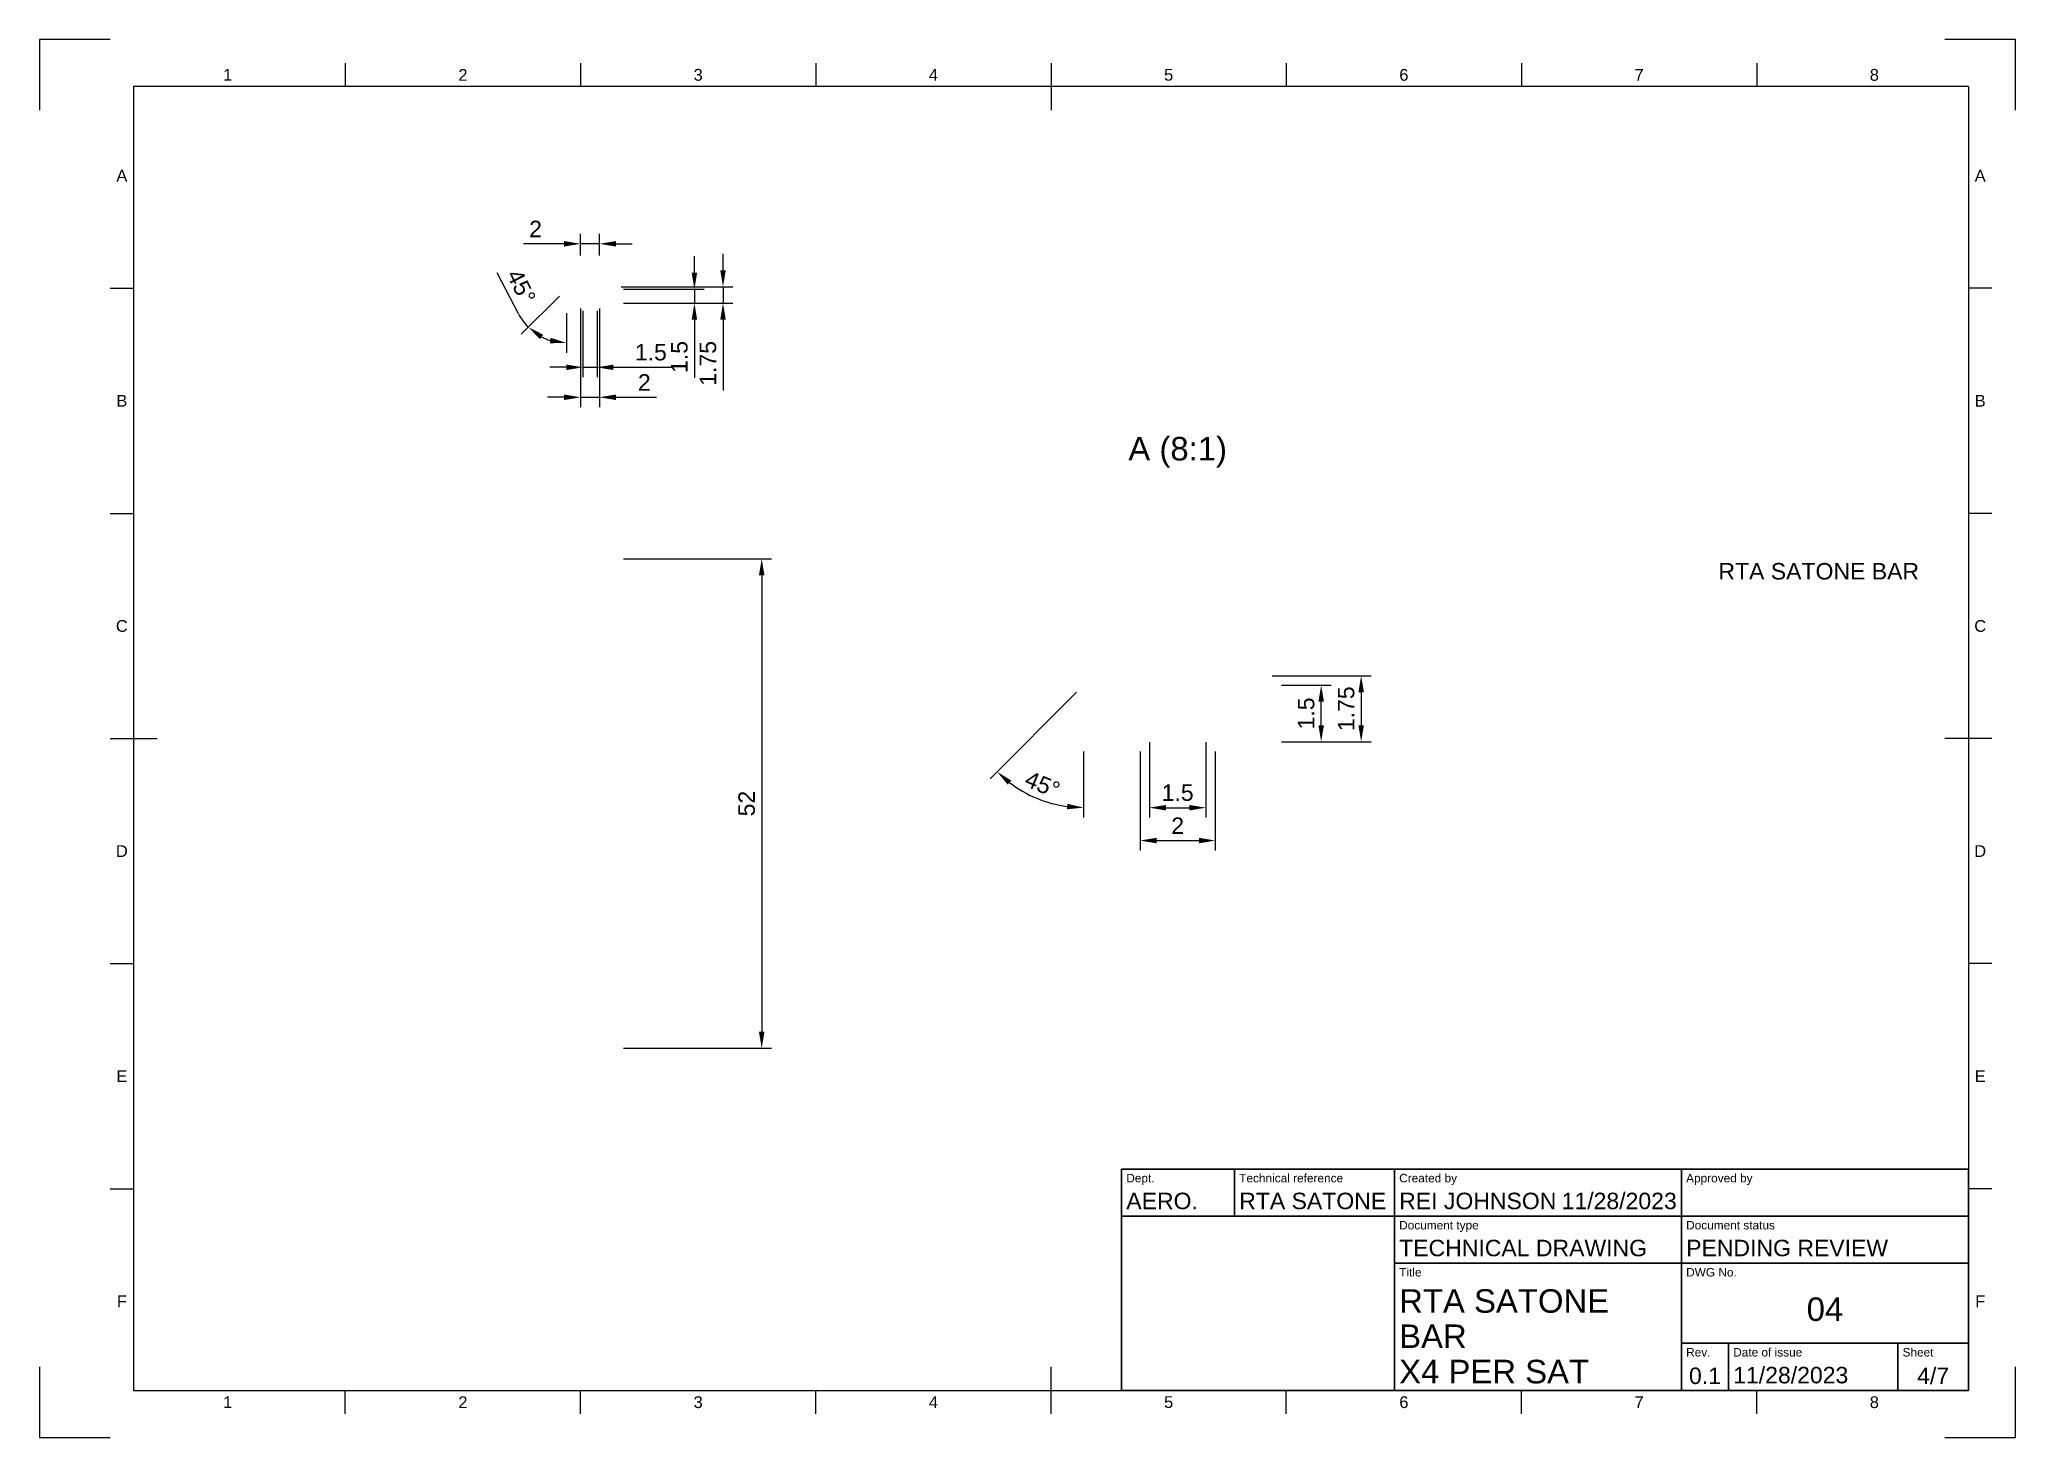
# Paper-space layout 'Sheet1' of a CAD drawing. Header units: millimetres. Extents: x 0 to 420, y 0 to 297.
import ezdxf
from ezdxf.enums import TextEntityAlignment as Align

# ---------------------------------------------------------------- set-up
doc = ezdxf.new("R2010")
doc.units = ezdxf.units.MM
doc.header["$LTSCALE"] = 0.75
for name, color, linetype, lineweight in [('BORDER', 7, 'Continuous', 25), ('FD_Dimensions', 7, 'Continuous', 25), ('Notes', 7, 'Continuous', 25), ('TITLEBLOCK', 7, 'Continuous', 35), ('View Labels', 7, 'Continuous', 25)]:
    doc.layers.add(name, color=color, linetype=linetype, lineweight=lineweight)
doc.styles.add('FusionTitle', font='arial.ttf')
doc.styles.get("Standard").update_dxf_attribs({"font": 'arial.ttf'})
doc.dimstyles.new('Dim-ISO-25', dxfattribs={"dimtxt": 3.5, "dimasz": 3.5, "dimexe": 2.1, "dimexo": 2.1, "dimgap": 1.4, "dimtad": 1, "dimzin": 12, "dimdsep": 46, "dimtxsty": 'Standard', "dimcen": 0, "dimazin": 3, "dimtp": 0.1, "dimtm": 0.1, "dimtfac": 0.714286, "dimtmove": 0, "dimatfit": 3, "dimfxl": 1, "dimtzin": 12, "dimarcsym": 0})

# ---------------------------------------------------------------- blocks, each defined once
blk = doc.blocks.new('ISO_A3_SHEET')
at = {"layer": 'BORDER'}
for p, q in [((65, 292), (65, 287)), ((115, 292), (115, 287)), ((165, 292), (165, 287)), ((215, 292), (215, 282)), ((265, 292), (265, 287)), ((315, 292), (315, 287)), ((365, 292), (365, 287)), ((410, 287), (20, 287)), ((20, 287), (20, 10)), ((410, 287), (410, 10)), ((15, 244.16666), (20, 244.16666)), ((415, 244.16666), (410, 244.16666)), ((15, 196.33333), (20, 196.33333)), ((415, 196.33333), (410, 196.33333)), ((15, 148.5), (25, 148.5)), ((415, 148.5), (405, 148.5)), ((15, 100.66667), (20, 100.66667)), ((415, 100.66667), (410, 100.66667)), ((15, 52.83334), (20, 52.83334)), ((415, 52.83334), (410, 52.83334)), ((215, 5), (215, 15)), ((20, 10), (410, 10)), ((65, 5), (65, 10)), ((115, 5), (115, 10)), ((165, 5), (165, 10)), ((265, 5), (265, 10)), ((315, 5), (315, 10)), ((365, 5), (365, 10))]:
    blk.add_line(p, q, dxfattribs=at)
at = {"layer": 'Defpoints'}
for p, q in [((15, 297), (0, 297)), ((0, 297), (0, 282)), ((420, 297), (405, 297)), ((420, 282), (420, 297)), ((0, 15), (0, 0)), ((420, 0), (420, 15)), ((0, 0), (15, 0)), ((405, 0), (420, 0))]:
    blk.add_line(p, q, dxfattribs=at)
at = {"layer": 'BORDER', "style": 'FusionTitle'}
for s, p in [('1', (40, 289.5)), ('2', (90, 289.5)), ('3', (140, 289.5)), ('4', (190, 289.5)), ('5', (240, 289.5)), ('6', (290, 289.5)), ('7', (340, 289.5)), ('8', (390, 289.5)), ('A', (17.5, 268.08333)), ('A', (412.5, 268.08333)), ('B', (17.5, 220.25)), ('B', (412.5, 220.25)), ('C', (17.5, 172.41667)), ('C', (412.5, 172.41667)), ('D', (17.5, 124.58334)), ('D', (412.5, 124.58334)), ('E', (17.5, 76.75001)), ('E', (412.5, 76.75001)), ('F', (17.5, 28.91668)), ('F', (412.5, 28.91668)), ('1', (40, 7.5)), ('2', (90, 7.5)), ('3', (140, 7.5)), ('4', (190, 7.5)), ('5', (240, 7.5)), ('6', (290, 7.5)), ('7', (340, 7.5)), ('8', (390, 7.5))]:
    blk.add_text(s, height=2.5, dxfattribs=at).set_placement(p, align=Align.MIDDLE)
blk = doc.blocks.new('ISO_TITLEBLOCK')
at = {"layer": 'TITLEBLOCK'}
for p, q in [((0, 47), (-180, 47)), ((-180, 47), (-180, 0)), ((-156, 37), (-156, 47)), ((-122, 0), (-122, 47)), ((-61, 0), (-61, 47)), ((0, 0), (0, 47)), ((-180, 37), (0, 37)), ((-122, 27), (0, 27)), ((-61, 10), (0, 10)), ((-51, 0), (-51, 10)), ((-15, 0), (-15, 10)), ((-180, 0), (0, 0))]:
    blk.add_line(p, q, dxfattribs=at)
at = {"layer": 'TITLEBLOCK', "style": 'FusionTitle'}
for s, p in [('Dept.', (-179, 46)), ('Technical reference', (-155, 46)), ('Created by', (-121, 46)), ('Approved by', (-60, 46)), ('Document type', (-121, 36)), ('Document status', (-60, 36)), ('Title', (-121, 26)), ('DWG No.', (-60, 26)), ('Rev.', (-60, 9)), ('Date of issue', (-50, 9)), ('Sheet', (-14, 9))]:
    blk.add_text(s, height=1.8, dxfattribs=at).set_placement(p, align=Align.TOP_LEFT)
for tag, height, p in [('DEPT', 3.5, (-179, 42)), ('TECHNICAL_REFERENCE', 3.5, (-155, 42)), ('CREATED_BY', 3.5, (-121, 42)), ('APPROVED_BY', 3.5, (-60, 42)), ('DOCUMENT_TYPE', 3.5, (-121, 32)), ('DOCUMENT_STATUS', 3.5, (-60, 32)), ('TITLE_1', 5, (-121, 21.5)), ('TITLE_2', 5, (-121, 14)), ('TITLE_3', 5, (-121, 6.5)), ('DATE_OF_ISSUE', 3.5, (-50, 5))]:
    blk.add_attdef(tag, text='', height=height, dxfattribs=at).set_placement(p, align=Align.TOP_LEFT)
for tag, p in [('CREATED_DATE', (-62, 42)), ('APPROVED_DATE', (-0.99, 42))]:
    blk.add_attdef(tag, text='', height=3.5, dxfattribs=at).set_placement(p, align=Align.TOP_RIGHT)
for tag, height, p in [('DRAWING_NUMBER', 5, (-30.5, 19.75)), ('REV', 3.5, (-56, 4.85)), ('SHEET', 3.5, (-7.5, 4.85))]:
    blk.add_attdef(tag, text='', height=height, dxfattribs=at).set_placement(p, align=Align.TOP_CENTER)
blk = doc.blocks.new('*D23')
at = {"layer": 'Defpoints', "color": 0, "transparency": 16777216}
for p in [(122, 186.68), (122, 82.68), (153.5, 82.68)]:
    blk.add_point(p, dxfattribs=at)
at = {"layer": 'FD_Dimensions', "color": 0, "lineweight": -2, "transparency": 16777216}
for p, q in [((124.1, 186.68), (155.6, 186.68)), ((153.5, 183.18), (153.5, 86.18)), ((124.1, 82.68), (155.6, 82.68))]:
    blk.add_line(p, q, dxfattribs=at)
at = {"layer": 'FD_Dimensions', "color": 0, "transparency": 16777216}
for points in [[(152.92, 183.18), (154.09, 183.18), (153.5, 186.68)], [(152.92, 86.18), (154.09, 86.18), (153.5, 82.68)]]:
    blk.add_solid(points, dxfattribs=at)
at = {"layer": 'FD_Dimensions', "color": 0, "transparency": 16777216, "insert": (150.32, 134.68), "char_height": 3.5, "attachment_point": 5, "rotation": 90}
blk.add_mtext('52', dxfattribs=at)
blk = doc.blocks.new('*D24')
at = {"layer": 'Defpoints', "color": 0, "transparency": 16777216}
for p in [(121.5, 244.49), (122, 240.99), (145.28, 240.99)]:
    blk.add_point(p, dxfattribs=at)
at = {"layer": 'FD_Dimensions', "color": 0, "lineweight": -2, "transparency": 16777216}
for p, q in [((145.28, 247.99), (145.28, 251.49)), ((123.6, 244.49), (147.38, 244.49)), ((145.28, 244.49), (145.28, 240.99)), ((124.1, 240.99), (147.38, 240.99)), ((145.28, 237.49), (145.28, 222.41))]:
    blk.add_line(p, q, dxfattribs=at)
at = {"layer": 'FD_Dimensions', "color": 0, "transparency": 16777216}
for points in [[(144.7, 247.99), (145.87, 247.99), (145.28, 244.49)], [(144.7, 237.49), (145.87, 237.49), (145.28, 240.99)]]:
    blk.add_solid(points, dxfattribs=at)
at = {"layer": 'FD_Dimensions', "color": 0, "transparency": 16777216, "insert": (142.1, 228.2), "char_height": 3.5, "attachment_point": 5, "rotation": 90}
blk.add_mtext('1.75', dxfattribs=at)
blk = doc.blocks.new('*D25')
at = {"layer": 'Defpoints', "color": 0, "transparency": 16777216}
for p in [(122, 243.99), (122, 240.99), (139.2, 240.99)]:
    blk.add_point(p, dxfattribs=at)
at = {"layer": 'FD_Dimensions', "color": 0, "lineweight": -2, "transparency": 16777216}
for p, q in [((139.2, 247.49), (139.2, 250.99)), ((124.1, 243.99), (141.3, 243.99)), ((139.2, 243.99), (139.2, 240.99)), ((124.1, 240.99), (141.3, 240.99)), ((139.2, 237.49), (139.2, 225.13))]:
    blk.add_line(p, q, dxfattribs=at)
at = {"layer": 'FD_Dimensions', "color": 0, "transparency": 16777216}
for points in [[(138.62, 247.49), (139.79, 247.49), (139.2, 243.99)], [(138.62, 237.49), (139.79, 237.49), (139.2, 240.99)]]:
    blk.add_solid(points, dxfattribs=at)
at = {"layer": 'FD_Dimensions', "color": 0, "transparency": 16777216, "insert": (136.02, 229.56), "char_height": 3.5, "attachment_point": 5, "rotation": 90}
blk.add_mtext('1.5', dxfattribs=at)
blk = doc.blocks.new('*D26')
at = {"layer": 'Defpoints', "color": 0, "transparency": 16777216}
for p in [(115, 241.99), (119, 241.99), (119, 220.99)]:
    blk.add_point(p, dxfattribs=at)
at = {"layer": 'FD_Dimensions', "color": 0, "lineweight": -2, "transparency": 16777216}
for p, q in [((115, 239.89), (115, 218.89)), ((119, 239.89), (119, 218.89)), ((111.5, 220.99), (108, 220.99)), ((115, 220.99), (119, 220.99)), ((122.5, 220.99), (131.12, 220.99))]:
    blk.add_line(p, q, dxfattribs=at)
at = {"layer": 'FD_Dimensions', "color": 0, "transparency": 16777216}
for points in [[(111.5, 221.58), (111.5, 220.41), (115, 220.99)], [(122.5, 221.58), (122.5, 220.41), (119, 220.99)]]:
    blk.add_solid(points, dxfattribs=at)
at = {"layer": 'FD_Dimensions', "color": 0, "transparency": 16777216, "insert": (128.56, 224.15), "char_height": 3.5, "attachment_point": 5}
blk.add_mtext('2', dxfattribs=at)
blk = doc.blocks.new('*D27')
at = {"layer": 'Defpoints', "color": 0, "transparency": 16777216}
for p in [(115.5, 241.49), (118.5, 241.49), (118.5, 227.36)]:
    blk.add_point(p, dxfattribs=at)
at = {"layer": 'FD_Dimensions', "color": 0, "lineweight": -2, "transparency": 16777216}
for p, q in [((115.5, 239.39), (115.5, 225.26)), ((118.5, 239.39), (118.5, 225.26)), ((112, 227.36), (108.5, 227.36)), ((115.5, 227.36), (118.5, 227.36)), ((122, 227.36), (134.37, 227.36))]:
    blk.add_line(p, q, dxfattribs=at)
at = {"layer": 'FD_Dimensions', "color": 0, "transparency": 16777216}
for points in [[(112, 227.94), (112, 226.78), (115.5, 227.36)], [(122, 227.94), (122, 226.78), (118.5, 227.36)]]:
    blk.add_solid(points, dxfattribs=at)
at = {"layer": 'FD_Dimensions', "color": 0, "transparency": 16777216, "insert": (129.94, 230.55), "char_height": 3.5, "attachment_point": 5}
blk.add_mtext('1.5', dxfattribs=at)
blk = doc.blocks.new('*D28')
at = {"layer": 'Defpoints', "color": 0, "transparency": 16777216}
for p in [(115, 253.6), (115, 248.99), (119, 248.99)]:
    blk.add_point(p, dxfattribs=at)
at = {"layer": 'FD_Dimensions', "color": 0, "lineweight": -2, "transparency": 16777216}
for p, q in [((111.5, 253.6), (102.88, 253.6)), ((115, 251.09), (115, 255.7)), ((119, 253.6), (115, 253.6)), ((119, 251.09), (119, 255.7)), ((122.5, 253.6), (126, 253.6))]:
    blk.add_line(p, q, dxfattribs=at)
at = {"layer": 'FD_Dimensions', "color": 0, "transparency": 16777216}
for points in [[(111.5, 254.18), (111.5, 253.02), (115, 253.6)], [(122.5, 254.18), (122.5, 253.02), (119, 253.6)]]:
    blk.add_solid(points, dxfattribs=at)
at = {"layer": 'FD_Dimensions', "color": 0, "transparency": 16777216, "insert": (105.44, 256.76), "char_height": 3.5, "attachment_point": 5}
blk.add_mtext('2', dxfattribs=at)
blk = doc.blocks.new('*D29')
at = {"layer": 'Defpoints', "color": 0, "transparency": 16777216}
for p in [(112, 243.99), (112, 243.99), (112.5, 244.49), (112, 240.99), (109.04, 232.92)]:
    blk.add_point(p, dxfattribs=at)
at = {"layer": 'FD_Dimensions', "color": 0, "lineweight": -2, "transparency": 16777216}
for p, q in [((101.83, 238.71), (97.31, 247.41)), ((110.52, 242.51), (102.41, 234.4)), ((112, 238.89), (112, 230.43))]:
    blk.add_line(p, q, dxfattribs=at)
for start, end in [(207.4435, 225), (242.5565, 252.4435)]:
    blk.add_arc((112, 243.99), 11.47, start, end, dxfattribs=at)
at = {"layer": 'FD_Dimensions', "color": 0, "transparency": 16777216}
for points in [[(106.37, 233.35), (107.06, 234.29), (103.89, 235.89)], [(108.63, 233.64), (108.46, 232.48), (112, 232.53)]]:
    blk.add_solid(points, dxfattribs=at)
at = {"layer": 'FD_Dimensions', "color": 0, "transparency": 16777216, "insert": (102.39, 244.53), "char_height": 3.5, "attachment_point": 5, "rotation": 297.4435}
blk.add_mtext('45°', dxfattribs=at)
blk = doc.blocks.new('*D32')
at = {"layer": 'Defpoints', "color": 0, "transparency": 16777216}
for p in [(261.92, 159.82), (272.42, 159.82), (261.92, 147.82)]:
    blk.add_point(p, dxfattribs=at)
at = {"layer": 'FD_Dimensions', "color": 0, "lineweight": -2, "transparency": 16777216}
for p, q in [((264.02, 159.82), (274.52, 159.82)), ((272.42, 151.32), (272.42, 156.32)), ((264.02, 147.82), (274.52, 147.82))]:
    blk.add_line(p, q, dxfattribs=at)
at = {"layer": 'FD_Dimensions', "color": 0, "transparency": 16777216}
for points in [[(271.84, 156.32), (273.01, 156.32), (272.42, 159.82)], [(271.84, 151.32), (273.01, 151.32), (272.42, 147.82)]]:
    blk.add_solid(points, dxfattribs=at)
at = {"layer": 'FD_Dimensions', "color": 0, "transparency": 16777216, "insert": (269.24, 153.82), "char_height": 3.5, "attachment_point": 5, "rotation": 90}
blk.add_mtext('1.5', dxfattribs=at)
blk = doc.blocks.new('*D33')
at = {"layer": 'Defpoints', "color": 0, "transparency": 16777216}
for p in [(259.92, 161.82), (261.92, 147.82), (280.92, 147.82)]:
    blk.add_point(p, dxfattribs=at)
at = {"layer": 'FD_Dimensions', "color": 0, "lineweight": -2, "transparency": 16777216}
for p, q in [((262.02, 161.82), (283.02, 161.82)), ((280.92, 158.32), (280.92, 151.32)), ((264.02, 147.82), (283.02, 147.82))]:
    blk.add_line(p, q, dxfattribs=at)
at = {"layer": 'FD_Dimensions', "color": 0, "transparency": 16777216}
for points in [[(280.34, 158.32), (281.51, 158.32), (280.92, 161.82)], [(280.34, 151.32), (281.51, 151.32), (280.92, 147.82)]]:
    blk.add_solid(points, dxfattribs=at)
at = {"layer": 'FD_Dimensions', "color": 0, "transparency": 16777216, "insert": (277.74, 154.82), "char_height": 3.5, "attachment_point": 5, "rotation": 90}
blk.add_mtext('1.75', dxfattribs=at)
blk = doc.blocks.new('*D35')
at = {"layer": 'Defpoints', "color": 0, "transparency": 16777216}
for p in [(235.92, 149.82), (247.92, 149.82), (247.92, 133.8)]:
    blk.add_point(p, dxfattribs=at)
at = {"layer": 'FD_Dimensions', "color": 0, "lineweight": -2, "transparency": 16777216}
for p, q in [((235.92, 147.72), (235.92, 131.7)), ((247.92, 147.72), (247.92, 131.7)), ((239.42, 133.8), (244.42, 133.8))]:
    blk.add_line(p, q, dxfattribs=at)
at = {"layer": 'FD_Dimensions', "color": 0, "transparency": 16777216}
for points in [[(239.42, 134.38), (239.42, 133.21), (235.92, 133.8)], [(244.42, 134.38), (244.42, 133.21), (247.92, 133.8)]]:
    blk.add_solid(points, dxfattribs=at)
at = {"layer": 'FD_Dimensions', "color": 0, "transparency": 16777216, "insert": (241.92, 136.98), "char_height": 3.5, "attachment_point": 5}
blk.add_mtext('1.5', dxfattribs=at)
blk = doc.blocks.new('*D36')
at = {"layer": 'Defpoints', "color": 0, "transparency": 16777216}
for p in [(233.92, 147.82), (249.92, 147.82), (249.92, 126.82)]:
    blk.add_point(p, dxfattribs=at)
at = {"layer": 'FD_Dimensions', "color": 0, "lineweight": -2, "transparency": 16777216}
for p, q in [((233.92, 145.72), (233.92, 124.72)), ((249.92, 145.72), (249.92, 124.72)), ((237.42, 126.82), (246.42, 126.82))]:
    blk.add_line(p, q, dxfattribs=at)
at = {"layer": 'FD_Dimensions', "color": 0, "transparency": 16777216}
for points in [[(237.42, 127.4), (237.42, 126.23), (233.92, 126.82)], [(246.42, 127.4), (246.42, 126.23), (249.92, 126.82)]]:
    blk.add_solid(points, dxfattribs=at)
at = {"layer": 'FD_Dimensions', "color": 0, "transparency": 16777216, "insert": (241.92, 129.97), "char_height": 3.5, "attachment_point": 5}
blk.add_mtext('2', dxfattribs=at)
blk = doc.blocks.new('*D37')
at = {"layer": 'Defpoints', "color": 0, "transparency": 16777216}
for p in [(221.92, 159.82), (221.92, 159.82), (223.92, 161.82), (221.92, 147.82), (208.92, 137.3)]:
    blk.add_point(p, dxfattribs=at)
at = {"layer": 'FD_Dimensions', "color": 0, "lineweight": -2, "transparency": 16777216}
for p, q in [((220.44, 158.33), (202.05, 139.94)), ((221.92, 145.72), (221.92, 131.71))]:
    blk.add_line(p, q, dxfattribs=at)
blk.add_arc((221.92, 159.82), 26, 232.7179, 262.2821, dxfattribs=at)
at = {"layer": 'FD_Dimensions', "color": 0, "transparency": 16777216}
for points in [[(205.79, 138.69), (206.56, 139.56), (203.54, 141.43)], [(218.47, 134.63), (218.39, 133.47), (221.92, 133.81)]]:
    blk.add_solid(points, dxfattribs=at)
at = {"layer": 'FD_Dimensions', "color": 0, "transparency": 16777216, "insert": (213.19, 138.73), "char_height": 3.5, "attachment_point": 5, "rotation": 337.5}
blk.add_mtext('45°', dxfattribs=at)

psp = doc.layouts.new('Sheet1')

# ---------------------------------------------------------------- block references
at = {"layer": 'BORDER'}
psp.add_blockref('ISO_A3_SHEET', (0, 0), dxfattribs=at)
at = {"layer": 'TITLEBLOCK'}
psp.add_blockref('ISO_TITLEBLOCK', (410, 10), dxfattribs=at).add_auto_attribs({'DATE_OF_ISSUE': '11/28/2023', 'REV': '0.1', 'TITLE_3': 'X4 PER SAT', 'DOCUMENT_STATUS': 'PENDING REVIEW', 'DOCUMENT_TYPE': 'TECHNICAL DRAWING', 'CREATED_DATE': '11/28/2023', 'SHEET': '4/7', 'TITLE_2': 'BAR', 'DRAWING_NUMBER': '04', 'TITLE_1': 'RTA SATONE', 'CREATED_BY': 'REI JOHNSON', 'TECHNICAL_REFERENCE': 'RTA SATONE', 'DEPT': 'AERO.'})

# ---------------------------------------------------------------- texts
at = {"layer": 'Notes', "insert": (356.859, 185.786), "char_height": 3.5, "attachment_point": 1}
psp.add_mtext_dynamic_manual_height_columns('RTA SATONE BAR', width=57.47041, gutter_width=17.5, heights=[0], dxfattribs=at)
at = {"layer": 'View Labels', "insert": (241.923, 206.065), "char_height": 5, "width": 23.21965, "attachment_point": 8}
psp.add_mtext('A (8:1)', dxfattribs=at)

# ---------------------------------------------------------------- dimensions: what is measured, and where the dimension line sits
at = {"layer": 'FD_Dimensions'}
for p1, p2, distance, override, picture, middle in [((119.003, 248.994), (115.003, 248.994), -4.606, {"dimlfac": -0.5, "dimclrd": 0, "dimclre": 0}, '*D28', (105.444, 256.758)), ((122.003, 243.994), (122.003, 240.994), 17.201, {"dimlfac": -0.5, "dimclrd": 0, "dimclre": 0}, '*D25', (136.017, 229.56)), ((115.003, 241.994), (119.003, 241.994), -21, {"dimlfac": -0.5, "dimclrd": 0, "dimclre": 0}, '*D26', (128.562, 224.151)), ((115.503, 241.494), (118.503, 241.494), -14.133, {"dimlfac": -0.5, "dimclrd": 0, "dimclre": 0}, '*D27', (129.938, 230.548)), ((122.003, 186.677), (122.003, 82.677), 31.5, {"dimlfac": -0.5, "dimclrd": 0, "dimclre": 0}, '*D23', (150.316, 134.677)), ((261.923, 147.815), (261.923, 159.815), -10.5, {"dimlfac": -0.125, "dimclrd": 0, "dimclre": 0}, '*D32', (269.236, 153.815)), ((233.923, 147.815), (249.923, 147.815), -21, {"dimlfac": -0.125, "dimclrd": 0, "dimclre": 0}, '*D36', (241.923, 129.972)), ((235.923, 149.815), (247.923, 149.815), -16.018, {"dimlfac": -0.125, "dimclrd": 0, "dimclre": 0}, '*D35', (241.923, 136.984))]:
    dim = psp.add_aligned_dim(p1=p1, p2=p2, distance=distance, dimstyle='Dim-ISO-25', override=override, dxfattribs=at)
    dim.commit()
    dim.dimension.update_dxf_attribs({"geometry": picture, "text_midpoint": middle})
for base, line1, line2, override, picture, middle in [((109.035, 232.918), ((112.003, 243.994), (112.003, 240.994)), ((112.503, 244.494), (112.003, 243.994)), {"dimlfac": -0.5, "dimpost": '', "dimclrd": 0, "dimclre": 0}, '*D29', (102.389, 244.527)), ((208.921, 137.296), ((221.923, 159.815), (221.923, 147.815)), ((223.923, 161.815), (221.923, 159.815)), {"dimlfac": -0.125, "dimpost": '', "dimclrd": 0, "dimclre": 0}, '*D37', (213.189, 138.729))]:
    dim = psp.add_angular_dim_2l(base=base, line1=line1, line2=line2, dimstyle='Dim-ISO-25', override=override, dxfattribs=at)
    dim.commit()
    dim.dimension.update_dxf_attribs({"geometry": picture, "text_midpoint": middle})
for base, p1, p2, override, picture, middle in [((145.283, 240.994), (121.503, 244.494), (122.003, 240.994), {"dimlfac": -0.5, "dimclrd": 0, "dimclre": 0}, '*D24', (142.096, 228.2)), ((280.923, 147.815), (259.923, 161.815), (261.923, 147.815), {"dimlfac": -0.125, "dimclrd": 0, "dimclre": 0}, '*D33', (277.736, 154.815))]:
    dim = psp.add_linear_dim(base=base, p1=p1, p2=p2, angle=90, dimstyle='Dim-ISO-25', override=override, dxfattribs=at)
    dim.commit()
    dim.dimension.update_dxf_attribs({"geometry": picture, "text_midpoint": middle})

doc.saveas('drawing.dxf')
